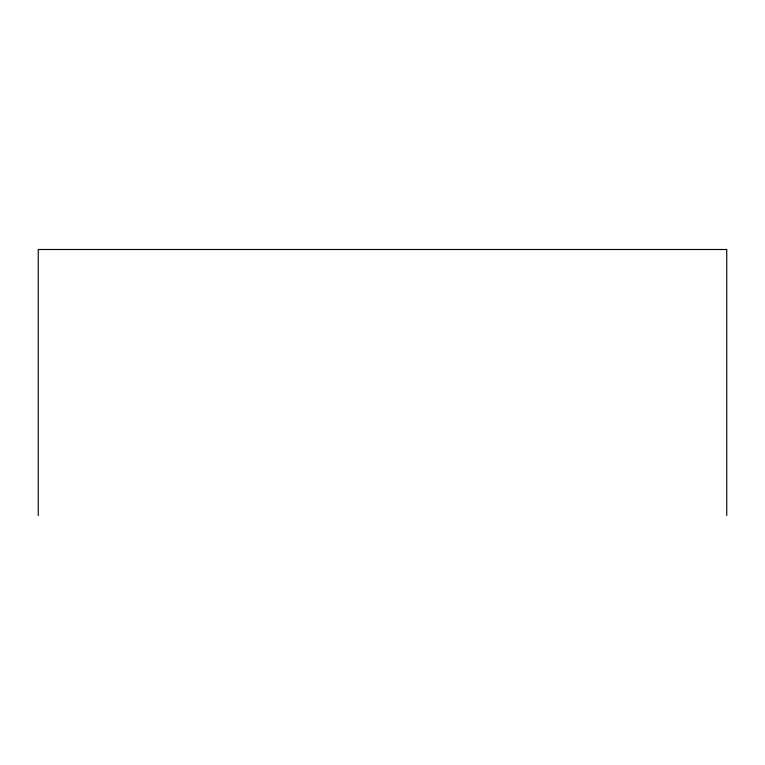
<?xml version="1.0" encoding="UTF-8"?>
<svg xmlns="http://www.w3.org/2000/svg" width="765" height="765" viewBox="0 0 765 765"><rect width="100%" height="100%" fill="white"/><g stroke="black" fill="none" stroke-linecap="round" stroke-linejoin="round"><path stroke-width="1.15" d="M726.75 515.505L726.75 249.495L38.25 249.495L38.25 515.505"/></g></svg>
